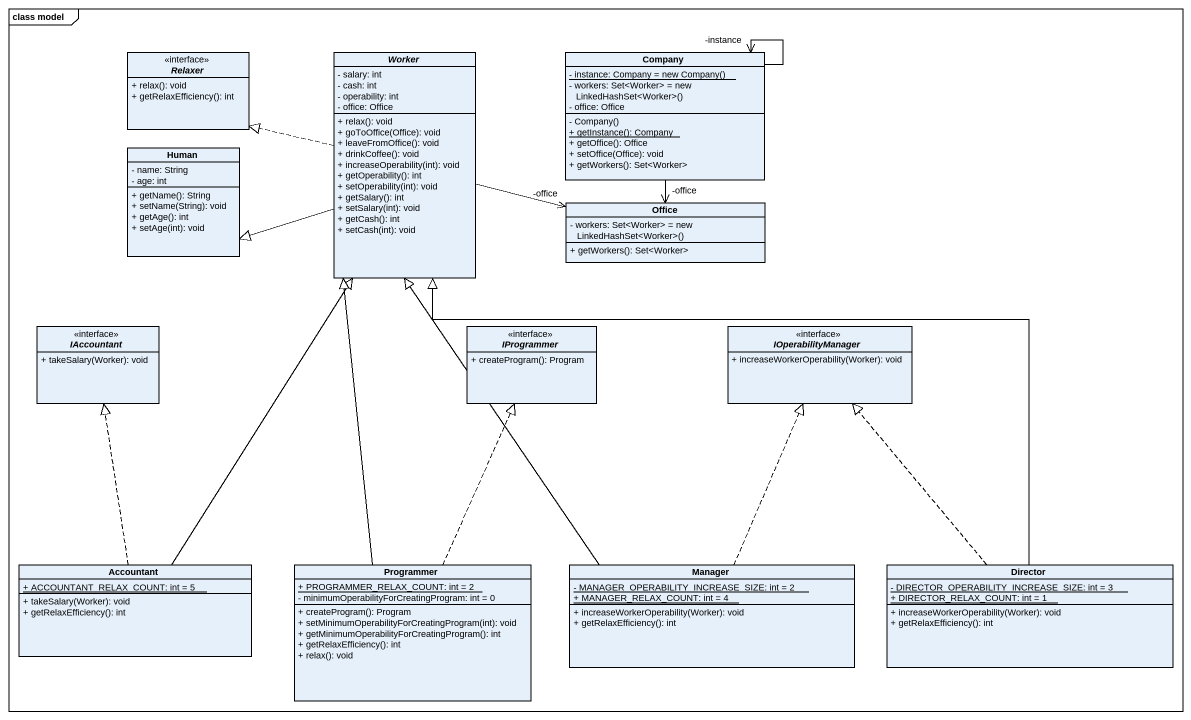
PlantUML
@startuml
mainframe class model
hide circle
hide empty members
skinparam classAttributeIconSize 0
interface Relaxer <<interface>> {
  + relax(): void
  + getRelaxEfficiency(): int
}
abstract class Worker {
  - salary: int
  - cash: int
  - operability: int
  - office: Office
  + relax(): void
  + goToOffice(Office): void
  + leaveFromOffice(): void
  + drinkCoffee(): void
  + increaseOperability(int): void
  + getOperability(): int
  + setOperability(int): void
  + getSalary(): int
  + setSalary(int): void
  + getCash(): int
  + setCash(int): void
}
class Company {
  {static} {field} - instance: Company = new Company()
  {field} - workers: Set<Worker> = new LinkedHashSet<Worker>()
  - office: Office
  - Company()
  {static} + getInstance(): Company
  + getOffice(): Office
  + setOffice(Office): void
  + getWorkers(): Set<Worker>
}
class Human {
  - name: String
  - age: int
  + getName(): String
  + setName(String): void
  + getAge(): int
  + setAge(int): void
}
class Office {
  {field} - workers: Set<Worker> = new LinkedHashSet<Worker>()
  + getWorkers(): Set<Worker>
}
interface IAccountant <<interface>> {
  + takeSalary(Worker): void
}
interface IProgrammer <<interface>> {
  + createProgram(): Program
}
interface IOperabilityManager <<interface>> {
  + increaseWorkerOperability(Worker): void
}
class Accountant {
  {static} + ACCOUNTANT_RELAX_COUNT: int = 5
  + takeSalary(Worker): void
  + getRelaxEfficiency(): int
}
class Programmer {
  {static} + PROGRAMMER_RELAX_COUNT: int = 2
  - minimumOperabilityForCreatingProgram: int = 0
  + createProgram(): Program
  + setMinimumOperabilityForCreatingProgram(int): void
  + getMinimumOperabilityForCreatingProgram(): int
  + getRelaxEfficiency(): int
  + relax(): void
}
class Manager {
  {static} - MANAGER_OPERABILITY_INCREASE_SIZE: int = 2
  {static} + MANAGER_RELAX_COUNT: int = 4
  + increaseWorkerOperability(Worker): void
  + getRelaxEfficiency(): int
}
class Director {
  {static} - DIRECTOR_OPERABILITY_INCREASE_SIZE: int = 3
  {static} + DIRECTOR_RELAX_COUNT: int = 1
  + increaseWorkerOperability(Worker): void
  + getRelaxEfficiency(): int
}
Worker .left.|> Relaxer
Worker -left-|> Human
Worker -right-> "-office" Office
Company --> "-instance" Company
Company --> "-office" Office
Accountant -up-|> Worker
Accountant .up.|> IAccountant
Programmer -up-|> Worker
Programmer .up.|> IProgrammer
Manager -up-|> Worker
Manager .up.|> IOperabilityManager
Director -up-|> Worker
Director .up.|> IOperabilityManager
@enduml
